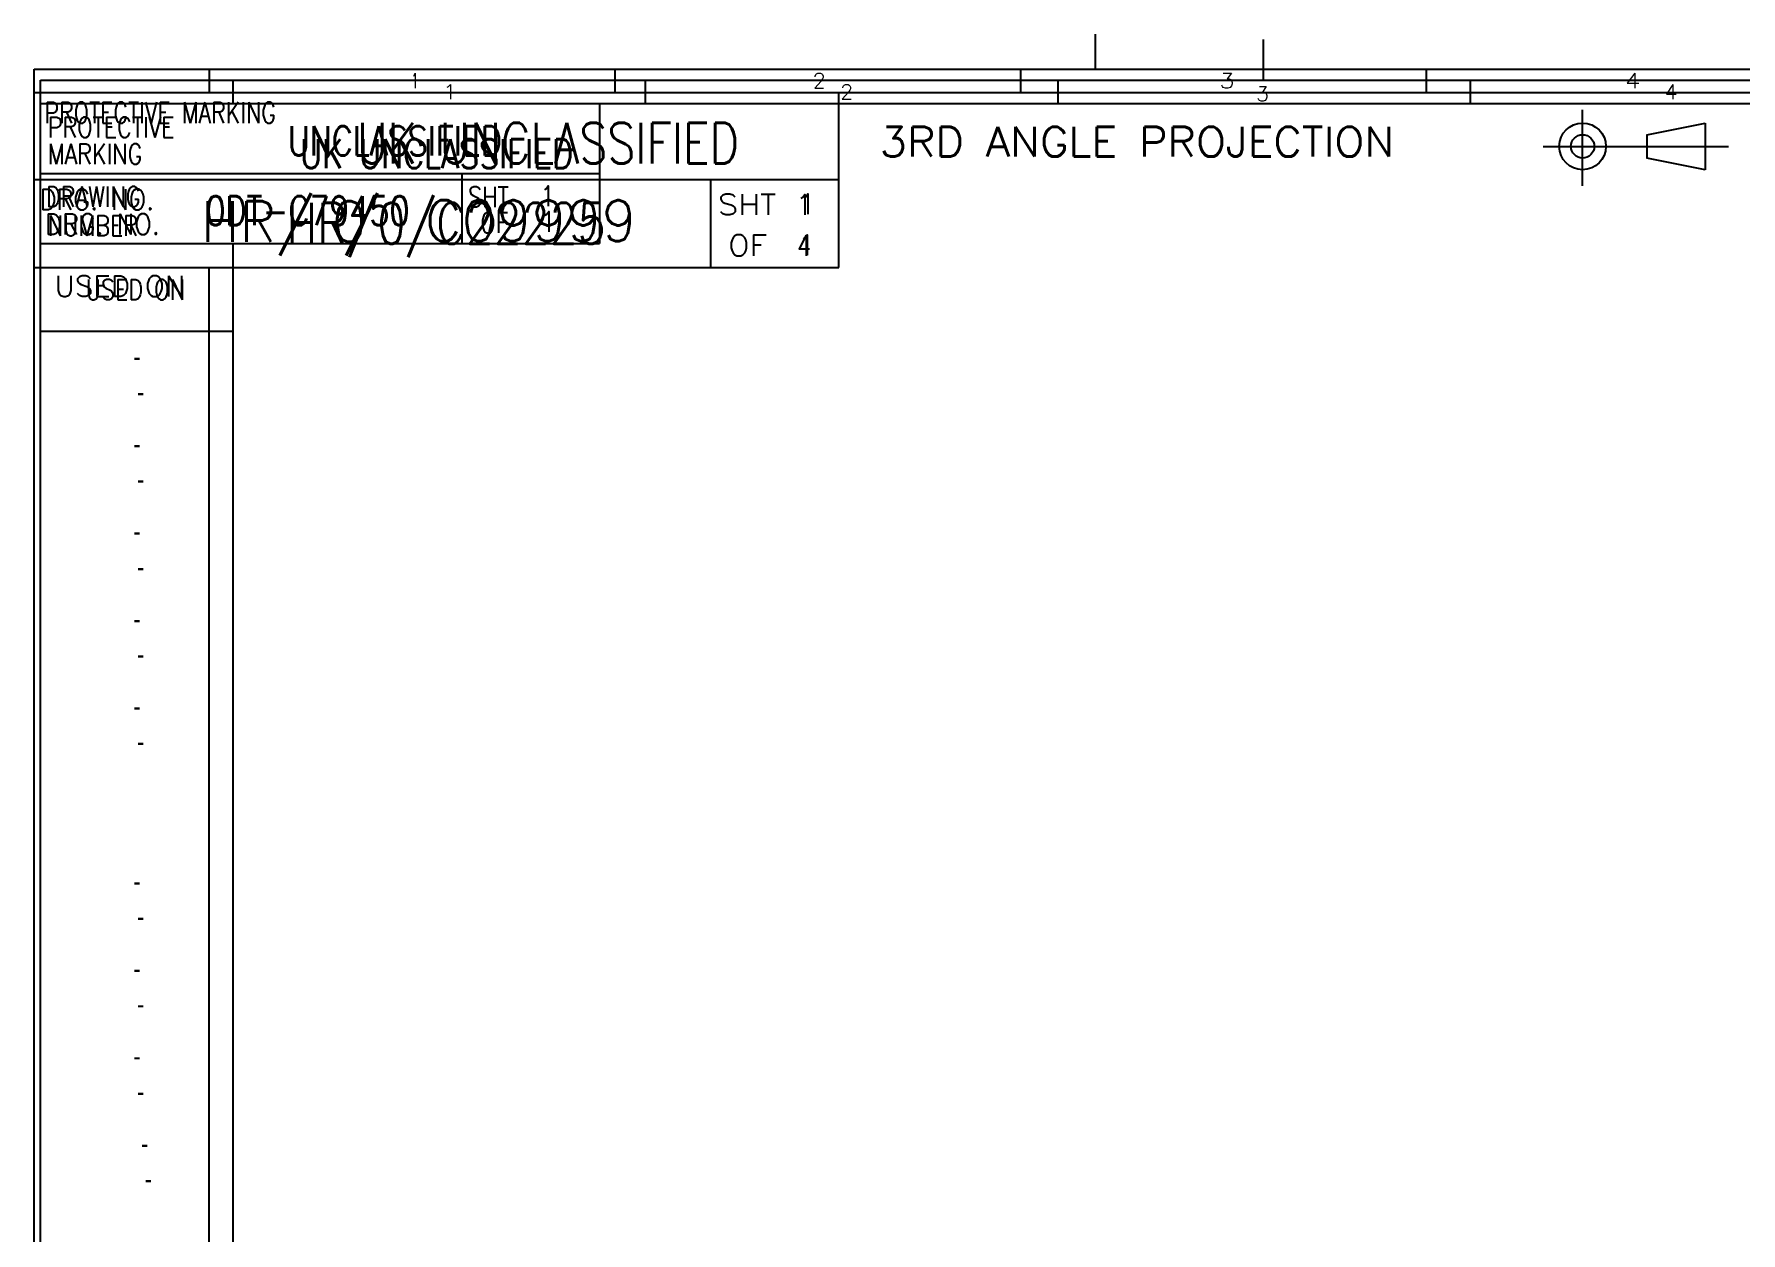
# Model space of a CAD drawing. Header units: millimetres. Extents: x -512 to 1189, y -10 to 841.
# Drawn here: x 10 to 302.6, y 633.4 to 839 of the extents above; entities that cross this region are included whole.
import ezdxf
from ezdxf.enums import TextEntityAlignment as Align

# ---------------------------------------------------------------- set-up
doc = ezdxf.new("R2010")
doc.units = ezdxf.units.MM
for name, color, linetype, lineweight in [('FRAME', 7, 'Continuous', 25), ('FRAME TEXT (THICK)', 7, 'Continuous', 35), ('gen - FRAME', 7, 'Continuous', 9), ('gen - FRAME TEXT (THICK)', 7, 'Continuous', 25), ('gen - FRAME TEXT (THIN)', 7, 'Continuous', 9), ('PTEXT', 1, 'Continuous', 25)]:
    doc.layers.add(name, color=color, linetype=linetype, lineweight=lineweight)
doc.layers.add('PS', color=3, linetype='Continuous')
doc.styles.add('AWE FONT', font='awe-font.shx', dxfattribs={"width": 0.8})
doc.styles.add('ROMANS', font='ROMANS.shx', dxfattribs={"height": 3.5})

# ---------------------------------------------------------------- blocks, each defined once
blk = doc.blocks.new('SB-A0_990-5.2(block)')
at = {"layer": 'FRAME'}
for p, q in [((220.81, 831.08), (220.81, 838.08)), ((11.11, 831.08), (1179.78, 831.08)), ((11.11, 8.8), (11.11, 831.08)), ((44.11, 827.08), (44.11, 831.08)), ((114.84, 827.08), (114.84, 831.08)), ((185.57, 827.08), (185.57, 831.08)), ((256.3, 827.08), (256.3, 831.08)), ((11.11, 827.08), (161.21, 827.08)), ((106.92, 827.08), (106.92, 803.08)), ((106.92, 827.08), (1175.78, 827.08)), ((11.11, 815.08), (106.92, 815.08)), ((83.31, 815.08), (83.31, 803.08)), ((11.11, 803.08), (106.92, 803.08)), ((44.11, 8.8), (44.11, 803.08)), ((11.11, 788.08), (44.11, 788.08))]:
    blk.add_line(p, q, dxfattribs=at)
at = {"layer": 'FRAME', "style": 'ROMANS'}
for s, p in [('1', (80.17, 827.83)), ('2', (148.24, 827.83)), ('3', (219.53, 827.48)), ('4', (289.56, 827.83))]:
    blk.add_text(s, height=2.54, dxfattribs=at).set_placement(p)
at = {"layer": 'FRAME', "style": 'ROMANS', "width": 0.8}
for s, p in [('PROTECTIVE', (12.34, 821.28)), ('MARKING', (12.34, 816.69)), ('DRAWING', (12.04, 809.37)), ('SHT', (84.41, 809.32)), ('NUMBER', (12.31, 804.38)), ('OF', (86.51, 804.89))]:
    blk.add_text(s, height=3.5, dxfattribs=at).set_placement(p)
blk.add_text('USED ON', height=3.5, rotation=0, dxfattribs=at).set_placement((27.34, 793.43), align=Align.CENTER)
at = {"layer": 'FRAME', "style": 'ROMANS', "width": 0.8, "flags": 8}
for tag, p in [('SHEET NUMBER 1', (96.83, 809.48)), ('NUMBER OF SHEETS 1', (96.92, 805.1)), ('SHEET NUMBER 2', (1166.65, 15.81)), ('NUMBER OF SHEETS 2', (1166.65, 10.48))]:
    blk.add_attdef(tag, p, '', height=3.5, dxfattribs=at)
at = {"layer": 'FRAME', "style": 'AWE FONT', "width": 0.8}
for tag, p in [('USED ON 01 - PREFIX', (27.64, 781.98)), ('USED ON 01 - DRG NUMBER', (28.25, 775.9)), ('USED ON 02 - PREFIX', (27.64, 766.98)), ('USED ON 02 - DRG NUMBER', (28.25, 760.9)), ('USED ON 03 - PREFIX', (27.64, 751.98)), ('USED ON 03 - DRG NUMBER', (28.25, 745.9)), ('USED ON 04 - PREFIX', (27.64, 736.98)), ('USED ON 04 - DRG NUMBER', (28.25, 730.9)), ('USED ON 05 - PREFIX', (27.64, 721.98)), ('USED ON 05 - DRG NUMBER', (28.25, 715.9)), ('USED ON 06 - PREFIX', (27.64, 706.98)), ('USED ON 06 - DRG NUMBER', (28.25, 700.9)), ('USED ON 07 - PREFIX', (27.64, 691.98)), ('USED ON 07 - DRG NUMBER', (28.25, 685.9)), ('USED ON 08 - PREFIX', (27.64, 676.98)), ('USED ON 08 - DRG NUMBER', (28.25, 670.9)), ('USED ON 09 - PREFIX', (27.64, 661.98)), ('USED ON 09 - DRG NUMBER', (28.25, 655.9)), ('USED ON 10 - PREFIX', (28.98, 646.98)), ('USED ON 10 - DRG NUMBER', (29.59, 640.9)), ('USED ON 11 - PREFIX', (28.98, 631.98)), ('USED ON 11 - DRG NUMBER', (29.59, 625.9)), ('USED ON 12 - PREFIX', (28.98, 616.98)), ('USED ON 12 - DRG NUMBER', (29.59, 610.9)), ('USED ON 13 - PREFIX', (28.98, 601.98)), ('USED ON 13 - DRG NUMBER', (29.59, 595.9)), ('USED ON 14 - PREFIX', (27.64, 586.98)), ('USED ON 14 - DRG NUMBER', (28.25, 580.9)), ('USED ON 15 - PREFIX', (27.64, 571.98)), ('USED ON 15 - DRG NUMBER', (28.25, 565.9)), ('USED ON 16 - PREFIX', (28.98, 556.98)), ('USED ON 16 - DRG NUMBER', (29.59, 550.9)), ('USED ON 17 - PREFIX', (28.98, 541.98)), ('USED ON 17 - DRG NUMBER', (29.59, 535.9)), ('USED ON 18 - PREFIX', (28.98, 526.98)), ('USED ON 18 - DRG NUMBER', (29.59, 520.9)), ('USED ON 19 - PREFIX', (28.98, 511.98)), ('USED ON 19 - DRG NUMBER', (29.59, 505.9)), ('USED ON 20 - PREFIX', (28.98, 496.98)), ('USED ON 20 - DRG NUMBER', (29.59, 490.9)), ('USED ON 21 - PREFIX', (28.98, 481.98)), ('USED ON 21 - DRG NUMBER', (29.59, 475.9)), ('USED ON 22 - PREFIX', (28.98, 466.98)), ('USED ON 22 - DRG NUMBER', (29.59, 460.9)), ('USED ON 23 - PREFIX', (28.98, 451.98)), ('USED ON 23 - DRG NUMBER', (29.59, 445.9)), ('USED ON 24 - PREFIX', (30.38, 436.98)), ('USED ON 24 - DRG NUMBER', (30.99, 430.9)), ('USED ON 25 - PREFIX', (30.38, 421.98)), ('USED ON 25 - DRG NUMBER', (30.99, 415.9)), ('USED ON 26 - PREFIX', (30.38, 406.98)), ('USED ON 26 - DRG NUMBER', (30.99, 400.9)), ('USED ON 27 - PREFIX', (30.38, 391.98)), ('USED ON 27 - DRG NUMBER', (30.99, 385.9)), ('USED ON 28 - PREFIX', (30.38, 376.98)), ('USED ON 28 - DRG NUMBER', (30.99, 370.9)), ('USED ON 29 - PREFIX', (30.38, 361.98)), ('USED ON 29 - DRG NUMBER', (30.99, 355.9)), ('USED ON 30 - PREFIX', (30.38, 346.98)), ('USED ON 30 - DRG NUMBER', (30.99, 340.9)), ('USED ON 31 - PREFIX', (30.38, 331.98)), ('USED ON 31 - DRG NUMBER', (30.99, 325.9)), ('USED ON 32 - PREFIX', (30.38, 316.98)), ('USED ON 32 - DRG NUMBER', (30.99, 310.9))]:
    blk.add_attdef(tag, text='', height=3.5, dxfattribs=at).set_placement(p, align=Align.CENTER)
at = {"layer": 'FRAME', "style": 'ROMANS', "flags": 8}
blk.add_attdef('COPYRIGHT YEAR', (16.5, 239.12), '', height=2.5, rotation=90, dxfattribs=at)
at = {"layer": 'FRAME', "style": 'ROMANS', "width": 0.8, "flags": 8}
blk.add_attdef('DRAWING OFFICE REF', text='', height=3.5, rotation=90, dxfattribs=at).set_placement((36.28, 151.98), align=Align.CENTER)
for tag, p in [('TEMPORY CAD REF', (7.44, 88.85)), ('CERTIFIED', (18.26, 38.53)), ('CHECKED', (29.52, 38.53)), ('DRAWN', (40.5, 38.53))]:
    blk.add_attdef(tag, p, '', height=3.5, rotation=90, dxfattribs=at)
at = {"layer": 'FRAME', "style": 'ROMANS', "flags": 8}
blk.add_attdef('DRAWING OFFICE ID', (22.98, 119.2), '', height=3.5, dxfattribs=at)
for tag, p in [('DRAWING OFFICE LOCATION', (27.04, 113.03)), ('ESTABLISHMENT (A OR B)', (31.62, 106.36))]:
    blk.add_attdef(tag, text='', height=3.5, dxfattribs=at).set_placement(p, align=Align.CENTER)
at = {"layer": 'FRAME', "flags": 8}
for tag, style, width, p in [('CHANGE NO 7', 'ROMANS', 0.7, (703.55, 62.12)), ('ISSUE 7', 'ROMANS', 0.7, (746.59, 62.23)), ('DATE 7', 'ROMANS', 0.7, (765.02, 62.12)), ('SUB-CONTRACTOR', 'ROMANS', 0.8, (970.76, 56.6)), ('CHANGE NO 6', 'ROMANS', 0.7, (703.55, 54.7)), ('ISSUE 6', 'ROMANS', 0.7, (746.59, 54.81)), ('DATE 6', 'ROMANS', 0.7, (765.02, 54.7)), ('MATERIAL', 'ROMANS', 0.8, (819.01, 49.81)), ('TOLERANCE', 'AWE FONT', 0.8, (887.25, 49.67)), ('CHANGE NO 5', 'ROMANS', 0.7, (703.55, 47.27)), ('ISSUE 5', 'ROMANS', 0.7, (746.59, 47.38)), ('DATE 5', 'ROMANS', 0.7, (765.02, 47.27)), ('RESPONSIBLE AUTHORITY', 'ROMANS', 0.8, (970.76, 41.85)), ('CHANGE NO 4', 'ROMANS', 0.7, (703.55, 39.85)), ('ISSUE 4', 'ROMANS', 0.7, (746.59, 39.96)), ('DATE 4', 'ROMANS', 0.7, (765.02, 39.85)), ('CHANGE NO 3', 'ROMANS', 0.7, (703.55, 32.42)), ('ISSUE 3', 'ROMANS', 0.7, (746.59, 32.53)), ('DATE 3', 'ROMANS', 0.7, (765.02, 32.42)), ('DIMS IN', 'ROMANS', 0.8, (873.53, 26.17)), ('SCALE', 'ROMANS', 0.8, (908.92, 26.16)), ('CHANGE NO 2', 'ROMANS', 0.7, (703.55, 25)), ('ISSUE 2', 'ROMANS', 0.7, (746.59, 25.11)), ('DATE 2', 'ROMANS', 0.7, (765.02, 25)), ('PROTECTIVE FINISH', 'ROMANS', 0.8, (818.5, 20.71)), ('CHANGE NO 1', 'ROMANS', 0.7, (703.55, 17.57)), ('ISSUE 1', 'ROMANS', 0.7, (746.59, 17.68)), ('DATE 1', 'ROMANS', 0.7, (765.02, 17.57)), ('SURFACE TEXTURE', 'ROMANS', 0.8, (892.8, 11.49))]:
    blk.add_attdef(tag, text='', height=3.5, dxfattribs=dict(at, style=style, width=width)).set_placement(p, align=Align.CENTER)
at = {"layer": 'FRAME', "style": 'ROMANS', "width": 0.7, "flags": 8}
blk.add_attdef('CAD REF', text='', height=3.5, dxfattribs=at).set_placement((1173.7, 60.34), align=Align.RIGHT)
at = {"layer": 'FRAME TEXT (THICK)', "style": 'ROMANS', "width": 0.8, "flags": 8}
for tag, p in [('PROTECTIVE MARKING 1', (71.84, 818.19)), ('DRAWING NUMBER 1', (56.87, 806.21)), ('TITLE 1', (1127.7, 42.94)), ('TITLE 2', (1128.41, 38.94)), ('TITLE 3', (1128.41, 35.44)), ('PROTECTIVE MARKING 2', (1139.86, 23.91)), ('DRAWING NUMBER 2', (1126.3, 12.12))]:
    blk.add_attdef(tag, text='', height=5, dxfattribs=at).set_placement(p, align=Align.CENTER)
at = {"layer": 'FRAME TEXT (THICK)', "style": 'ROMANS', "width": 0.7, "flags": 8}
for tag, p in [('SERVICE CODE(S) 1', (1030.07, 64.25)), ('BUILDING(S) COVERED 1', (1065.12, 64.25)), ('SERVICE CODE(S) 2', (1030.42, 56.86)), ('BUILDING(S) COVERED 2', (1065.47, 56.86)), ('SERVICE CODE(S) 3', (1030.42, 49.48)), ('BUILDING(S) COVERED 3', (1065.47, 49.48)), ('SERVICE CODE(S) 4', (1030.48, 42.09)), ('BUILDING(S) COVERED 4', (1065.53, 42.09)), ('SERVICE CODE(S) 5', (1030.42, 34.7)), ('BUILDING(S) COVERED 5', (1065.47, 34.7)), ('SERVICE CODE(S) 6', (1030.42, 27.32)), ('BUILDING(S) COVERED 6', (1065.47, 27.32)), ('SERVICE CODE(S) 7', (1030.42, 19.93)), ('BUILDING(S) COVERED 7', (1065.47, 19.93)), ('SERVICE CODE(S) 8', (1030.42, 12.54)), ('BUILDING(S) COVERED 8', (1065.47, 12.54))]:
    blk.add_attdef(tag, text='', height=3.5, dxfattribs=at).set_placement(p, align=Align.MIDDLE_CENTER)
blk = doc.blocks.new('Border A0')
at = {"layer": 'PS', "linetype": 'Continuous'}
for p, q in [((192, 833), (192, 839)), ((10, 15), (10, 833)), ((10, 833), (1177, 833)), ((40, 833), (40, 829)), ((109.56, 833), (109.56, 829)), ((179.12, 833), (179.12, 829)), ((248.69, 833), (248.69, 829)), ((10, 829), (1177, 829)), ((148, 799), (148, 829)), ((275.5, 813), (275.5, 826)), ((286.5, 821.75), (296.5, 823.75)), ((296.5, 823.75), (296.5, 815.75)), ((268.75, 819.75), (300.5, 819.75)), ((286.5, 821.75), (286.5, 817.75)), ((296.5, 815.75), (286.5, 817.75)), ((148, 814), (10, 814)), ((126, 799), (126, 814)), ((10, 799), (148, 799)), ((40, 15), (40, 799))]:
    blk.add_line(p, q, dxfattribs=at)
for radius in [4, 2]:
    blk.add_circle((275.5, 819.75), radius, dxfattribs=at)
at = {"layer": 'PTEXT', "color": 7, "linetype": 'Continuous', "style": 'ROMANS'}
for s, width, p in [('1', 0.5, (74.75, 829.75)), ('2', 1.011811, (143.5, 829.75)), ('3', 1.181102, (213.25, 829.75)), ('4', 1.220472, (282.75, 829.75))]:
    blk.add_text(s, height=2.54, dxfattribs=dict(at, width=width)).set_placement(p)
at = {"layer": 'PTEXT', "color": 3, "linetype": 'Continuous', "style": 'ROMANS'}
for s, width, p in [('PROTECTIVE MARKING', 0.784589, (11.75, 823.75)), ('SHT', 1.127671, (127.25, 808)), ('DRG. NO.', 0.9027, (11.88, 804.62)), ('OF', 1.093926, (129, 801)), ('USED ON', 1.034871, (13.5, 794))]:
    blk.add_text(s, height=3.556, dxfattribs=dict(at, width=width)).set_placement(p)
at = {"layer": 'PTEXT', "color": 141, "linetype": 'Continuous', "style": 'ROMANS', "width": 1.068897}
blk.add_text('3RD ANGLE PROJECTION', height=5.08, dxfattribs=at).set_placement((155, 818))
at = {"layer": 'PTEXT', "color": 141, "linetype": 'Continuous', "style": 'ROMANS'}
blk.add_text('HR/ /', height=7, dxfattribs=at).set_placement((38.6, 803.36))
at = {"layer": 'PTEXT', "color": 141, "style": 'ROMANS'}
blk.add_text('0', height=7, dxfattribs=at).set_placement((61.05, 803.36))
at = {"layer": 'PTEXT', "color": 141, "style": 'ROMANS', "width": 0.8, "flags": 8}
for tag, p in [('U/L_CLASS', (79, 816)), ('TITLE_1', (1093.5, 57)), ('TITLE_2', (1093.5, 53)), ('TITLE_3', (1093.5, 49)), ('L/R_CLASS', (1093, 31))]:
    blk.add_attdef(tag, text='', height=5, dxfattribs=at).set_placement(p, align=Align.CENTER)
at = {"layer": 'PTEXT', "color": 141, "style": 'ROMANS', "flags": 8}
for tag, p in [('U/L_HR', (77, 803.5)), ('L/R_HR', (1082.5, 19.5))]:
    blk.add_attdef(tag, p, '', height=7, dxfattribs=at)
at = {"layer": 'PTEXT', "color": 3, "style": 'ROMANS', "width": 0.8, "flags": 8}
for tag, p in [('U/L_SHTNO', (142, 808)), ('U/L_NOSHT', (142, 801)), ('BLDG', (21.72, 89.35)), ('EST', (24.84, 84.01)), ('ISSUE8', (113.5, 74.75)), ('ISSUE7', (113.5, 67.75)), ('CERTIFIED', (24.4, 65.39)), ('ISSUE6', (113.5, 60.75)), ('ISSUE5', (113.5, 53.75)), ('ISSUE4', (113.5, 46.75)), ('SCALE', (874.56, 48.76)), ('DIMS_IN', (894.88, 46.53)), ('CHECKED', (24.4, 44.71)), ('ISSUE3', (113.5, 39.75)), ('ISSUE2', (113.5, 32.75)), ('DRAWN', (24.4, 22.84)), ('ISSUE1', (113.5, 25.75)), ('L/R_SHTNO', (1164, 23.5)), ('L/R_NOSHT', (1164, 16.5))]:
    blk.add_attdef(tag, text='', height=3.5, dxfattribs=at).set_placement(p, align=Align.CENTER)
at = {"layer": 'PTEXT', "color": 3, "style": 'ROMANS', "flags": 8}
blk.add_attdef('COPY_DATE', (17.25, 167.49), '', height=2.5, rotation=90, dxfattribs=at)
for tag, p, width in [('DO_NO', (21.57, 94.75), 0.8), ('CHANGE_NO8', (45, 74.75), 0.8), ('DATE8', (84, 74.75), 0.65), ('CHANGE_NO7', (45, 67.75), 0.8), ('DATE7', (84, 67.75), 0.65), ('CHANGE_NO6', (45, 60.75), 0.8), ('DATE6', (84, 60.75), 0.65), ('CHANGE_NO5', (45, 53.75), 0.8), ('DATE5', (84, 53.75), 0.65), ('CHANGE_NO4', (45, 46.75), 0.8), ('DATE4', (84, 46.75), 0.65), ('CHANGE_NO3', (45, 39.75), 0.8), ('DATE3', (84, 39.75), 0.65), ('CHANGE_NO2', (45, 32.75), 0.8), ('DATE2', (84, 32.75), 0.65), ('CHANGE_NO1', (45, 25.75), 0.8), ('DATE1', (84, 25.75), 0.65)]:
    blk.add_attdef(tag, p, '', height=3.5, dxfattribs=dict(at, width=width))
at = {"layer": 'PTEXT', "color": 3, "style": 'ROMANS', "width": 0.8, "flags": 8}
for tag, p in [('PATH_NAME', (1007, 65)), ('DRAW_NAME', (1007, 58.5))]:
    blk.add_attdef(tag, text='', height=3.5, dxfattribs=at).set_placement(p, align=Align.RIGHT)
blk = doc.blocks.new('HR-A0_800-6.1(block)')
at = {"layer": 'gen - FRAME', "linetype": 'Continuous'}
for p, q in [((192, 833), (192, 839)), ((10, 15), (10, 833)), ((10, 833), (1177, 833)), ((40, 833), (40, 829)), ((109.56, 833), (109.56, 829)), ((179.12, 833), (179.12, 829)), ((248.69, 833), (248.69, 829)), ((10, 829), (1177, 829)), ((148, 799), (148, 829)), ((275.5, 813), (275.5, 826)), ((286.5, 821.75), (296.5, 823.75)), ((296.5, 823.75), (296.5, 815.75)), ((268.75, 819.75), (300.5, 819.75)), ((286.5, 821.75), (286.5, 817.75)), ((296.5, 815.75), (286.5, 817.75)), ((148, 814), (10, 814)), ((126, 799), (126, 814)), ((10, 799), (148, 799)), ((40, 15), (40, 799))]:
    blk.add_line(p, q, dxfattribs=at)
for radius in [4, 2]:
    blk.add_circle((275.5, 819.75), radius, dxfattribs=at)
at = {"layer": 'gen - FRAME', "linetype": 'Continuous', "style": 'ROMANS'}
for s, height, width, p in [('1', 2.54, 0.5, (74.75, 829.75)), ('2', 2.54, 1.011811, (143.5, 829.75)), ('3', 2.54, 1.181102, (213.25, 829.75)), ('4', 2.54, 1.220472, (282.75, 829.75)), ('PROTECTIVE MARKING', 3.556, 0.784589, (11.75, 823.75)), ('3RD ANGLE PROJECTION', 5.08, 1.068897, (155, 818)), ('DRG. NO.', 3.556, 0.9027, (10.93, 808.86)), ('SHT', 3.556, 1.127671, (127.25, 808)), ('OF', 3.556, 1.093926, (129, 801)), ('USED ON', 3.556, 1.034871, (13.5, 794))]:
    blk.add_text(s, height=height, dxfattribs=dict(at, width=width)).set_placement(p)
at = {"layer": 'gen - FRAME TEXT (THICK)', "style": 'ROMANS', "width": 0.8, "flags": 8}
for tag, height, p in [('PROTECTIVE MARKING 1', 7, (98.09, 816.81)), ('DRAWING NUMBER 1', 7, (80.62, 803.05)), ('TITLE 1', 5, (1099.6, 58.94)), ('TITLE 2', 5, (1100.17, 55.99)), ('TITLE 3', 5, (1100.17, 50.99)), ('PROTECTIVE MARKING 2', 7, (1116.07, 32.07)), ('DRAWING NUMBER 2', 7, (1089.5, 18.44))]:
    blk.add_attdef(tag, text='', height=height, dxfattribs=at).set_placement(p, align=Align.CENTER)
at = {"layer": 'gen - FRAME TEXT (THIN)', "style": 'ROMANS', "flags": 8}
for tag, width, p in [('SHEET NUMBER 1', 0.8, (142.54, 808.1)), ('NUMBER OF SHEETS 1', 0.8, (142.41, 801.07)), ('DRAWING OFFICE LOCATION', 0.8, (26.53, 89.37)), ('CHANGE NO 8', 0.8, (60.86, 74.45)), ('DATE 8', 0.6, (93.43, 74.51)), ('ISSUE 8', 0.8, (113.66, 74.51)), ('MP 8', 0.8, (130.22, 74.62)), ('CHANGE NO 7', 0.8, (60.86, 67.45)), ('DATE 7', 0.6, (93.43, 67.51)), ('ISSUE 7', 0.8, (113.66, 67.51)), ('MP 7', 0.8, (130.22, 67.62)), ('CHANGE NO 6', 0.8, (60.86, 60.45)), ('DATE 6', 0.6, (93.43, 60.51)), ('ISSUE 6', 0.8, (113.66, 60.51)), ('MP 6', 0.8, (130.22, 60.62)), ('CHANGE NO 5', 0.8, (60.86, 53.45)), ('DATE 5', 0.6, (93.43, 53.51)), ('ISSUE 5', 0.8, (113.66, 53.51)), ('MP 5', 0.8, (130.22, 53.62)), ('CHANGE NO 4', 0.8, (60.86, 46.45)), ('DATE 4', 0.6, (93.43, 46.51)), ('ISSUE 4', 0.8, (113.66, 46.51)), ('MP 4', 0.8, (130.22, 46.62)), ('SCALE', 0.8, (874.67, 48.59)), ('DIMS IN', 0.8, (893.99, 46.66)), ('CONTRACTOR DRAWING NO', 0.8, (976.19, 48.31)), ('CHANGE NO 3', 0.8, (60.86, 39.45)), ('DATE 3', 0.6, (93.43, 39.51)), ('ISSUE 3', 0.8, (113.66, 39.51)), ('MP 3', 0.8, (130.22, 39.62)), ('CHANGE NO 2', 0.8, (60.86, 32.45)), ('DATE 2', 0.6, (93.43, 32.51)), ('ISSUE 2', 0.8, (113.66, 32.51)), ('MP 2', 0.8, (130.22, 32.62)), ('RESPONSIBLE AUTHORITY', 0.8, (976.28, 34.2)), ('MP 1', 0.8, (129.88, 25.79)), ('TOLERANCE', 0.8, (877.55, 25.95)), ('CHANGE NO 1', 0.8, (60.86, 25.45)), ('DATE 1', 0.6, (93.1, 25.68)), ('ISSUE 1', 0.8, (113.32, 25.68)), ('SHEET NUMBER 2', 0.8, (1166.27, 23.86)), ('NUMBER OF SHEETS 2', 0.8, (1166.27, 17.09))]:
    blk.add_attdef(tag, text='', height=3.5, dxfattribs=dict(at, width=width)).set_placement(p, align=Align.CENTER)
at = {"layer": 'gen - FRAME TEXT (THIN)', "style": 'ROMANS', "width": 0.8, "flags": 8}
blk.add_attdef('COPYRIGHT YEAR', (14.95, 168.43), '', height=2.5, rotation=90, dxfattribs=at)
for tag, p, height in [('DRAWING OFFICE ID', (22.07, 94.78), 3.5), ('ESTABLISHMENT (A OR B)', (23.55, 83.88), 3.5), ('ESTD MASS', (871.13, 61.47), 3.5), ('MATERIAL', (745.15, 52.43), 3.5), ('PROTECTIVE FINISH', (745.49, 32.27), 3.5), ('SURFACE TEXTURE', (745.27, 17.68), 3.5), ('TEMPORY CAD REF', (96.19, 8.85), 3)]:
    blk.add_attdef(tag, p, '', height=height, dxfattribs=at)
at = {"layer": 'gen - FRAME TEXT (THIN)', "style": 'ROMANS', "width": 0.7, "flags": 8}
for tag, rotation, p in [('CERTIFIED', 34.7848, (25.13, 67.66)), ('CHECKED', 35.5144, (25.32, 47.07)), ('DRAWN', 38.0231, (25.54, 24.91))]:
    blk.add_attdef(tag, text='', height=3, rotation=rotation, dxfattribs=at).set_placement(p, align=Align.CENTER)
at = {"layer": 'gen - FRAME TEXT (THIN)', "style": 'ROMANS', "width": 0.8, "flags": 8}
for tag, p in [('CAD REF (PATH)', (1008.28, 64.76)), ('CAD REF (FILE NAME)', (1008.28, 58.71))]:
    blk.add_attdef(tag, text='', height=3.5, dxfattribs=at).set_placement(p, align=Align.RIGHT)
blk = doc.blocks.new('SB-A0_990-5 2(block)')
at = {"layer": 'FRAME'}
for p, q in [((220.81, 831.08), (220.81, 838.08)), ((11.11, 831.08), (1179.78, 831.08)), ((11.11, 8.8), (11.11, 831.08)), ((44.11, 827.08), (44.11, 831.08)), ((114.84, 827.08), (114.84, 831.08)), ((185.57, 827.08), (185.57, 831.08)), ((256.3, 827.08), (256.3, 831.08)), ((11.11, 827.08), (161.21, 827.08)), ((106.92, 827.08), (106.92, 803.08)), ((106.92, 827.08), (1175.78, 827.08)), ((11.11, 815.08), (106.92, 815.08)), ((83.31, 815.08), (83.31, 803.08)), ((11.11, 803.08), (106.92, 803.08)), ((44.11, 8.8), (44.11, 803.08)), ((11.11, 788.08), (44.11, 788.08))]:
    blk.add_line(p, q, dxfattribs=at)
at = {"layer": 'FRAME', "style": 'ROMANS'}
for s, p in [('1', (80.17, 827.83)), ('2', (148.24, 827.83)), ('3', (219.53, 827.48)), ('4', (289.56, 827.83))]:
    blk.add_text(s, height=2.54, dxfattribs=at).set_placement(p)
at = {"layer": 'FRAME', "style": 'ROMANS', "width": 0.8}
for s, p in [('PROTECTIVE', (12.34, 821.28)), ('MARKING', (12.34, 816.69)), ('DRAWING', (12.04, 809.37)), ('SHT', (84.41, 809.32)), ('NUMBER', (12.31, 804.38)), ('OF', (86.51, 804.89))]:
    blk.add_text(s, height=3.5, dxfattribs=at).set_placement(p)
blk.add_text('USED ON', height=3.5, rotation=0, dxfattribs=at).set_placement((27.34, 793.43), align=Align.CENTER)
at = {"layer": 'FRAME', "style": 'ROMANS', "width": 0.8, "flags": 8}
for tag, p in [('SHEET NUMBER 1', (96.83, 809.48)), ('NUMBER OF SHEETS 1', (96.92, 805.1)), ('SHEET NUMBER 2', (1166.65, 15.81)), ('NUMBER OF SHEETS 2', (1166.65, 10.48))]:
    blk.add_attdef(tag, p, '', height=3.5, dxfattribs=at)
at = {"layer": 'FRAME', "style": 'AWE FONT', "width": 0.8}
for tag, p in [('USED ON 01 - PREFIX', (27.64, 781.98)), ('USED ON 01 - DRG NUMBER', (28.25, 775.9)), ('USED ON 02 - PREFIX', (27.64, 766.98)), ('USED ON 02 - DRG NUMBER', (28.25, 760.9)), ('USED ON 03 - PREFIX', (27.64, 751.98)), ('USED ON 03 - DRG NUMBER', (28.25, 745.9)), ('USED ON 04 - PREFIX', (27.64, 736.98)), ('USED ON 04 - DRG NUMBER', (28.25, 730.9)), ('USED ON 05 - PREFIX', (27.64, 721.98)), ('USED ON 05 - DRG NUMBER', (28.25, 715.9)), ('USED ON 06 - PREFIX', (27.64, 706.98)), ('USED ON 06 - DRG NUMBER', (28.25, 700.9)), ('USED ON 07 - PREFIX', (27.64, 691.98)), ('USED ON 07 - DRG NUMBER', (28.25, 685.9)), ('USED ON 08 - PREFIX', (27.64, 676.98)), ('USED ON 08 - DRG NUMBER', (28.25, 670.9)), ('USED ON 09 - PREFIX', (27.64, 661.98)), ('USED ON 09 - DRG NUMBER', (28.25, 655.9)), ('USED ON 10 - PREFIX', (28.98, 646.98)), ('USED ON 10 - DRG NUMBER', (29.59, 640.9)), ('USED ON 11 - PREFIX', (28.98, 631.98)), ('USED ON 11 - DRG NUMBER', (29.59, 625.9)), ('USED ON 12 - PREFIX', (28.98, 616.98)), ('USED ON 12 - DRG NUMBER', (29.59, 610.9)), ('USED ON 13 - PREFIX', (28.98, 601.98)), ('USED ON 13 - DRG NUMBER', (29.59, 595.9)), ('USED ON 14 - PREFIX', (27.64, 586.98)), ('USED ON 14 - DRG NUMBER', (28.25, 580.9)), ('USED ON 15 - PREFIX', (27.64, 571.98)), ('USED ON 15 - DRG NUMBER', (28.25, 565.9)), ('USED ON 16 - PREFIX', (28.98, 556.98)), ('USED ON 16 - DRG NUMBER', (29.59, 550.9)), ('USED ON 17 - PREFIX', (28.98, 541.98)), ('USED ON 17 - DRG NUMBER', (29.59, 535.9)), ('USED ON 18 - PREFIX', (28.98, 526.98)), ('USED ON 18 - DRG NUMBER', (29.59, 520.9)), ('USED ON 19 - PREFIX', (28.98, 511.98)), ('USED ON 19 - DRG NUMBER', (29.59, 505.9)), ('USED ON 20 - PREFIX', (28.98, 496.98)), ('USED ON 20 - DRG NUMBER', (29.59, 490.9)), ('USED ON 21 - PREFIX', (28.98, 481.98)), ('USED ON 21 - DRG NUMBER', (29.59, 475.9)), ('USED ON 22 - PREFIX', (28.98, 466.98)), ('USED ON 22 - DRG NUMBER', (29.59, 460.9)), ('USED ON 23 - PREFIX', (28.98, 451.98)), ('USED ON 23 - DRG NUMBER', (29.59, 445.9)), ('USED ON 24 - PREFIX', (30.38, 436.98)), ('USED ON 24 - DRG NUMBER', (30.99, 430.9)), ('USED ON 25 - PREFIX', (30.38, 421.98)), ('USED ON 25 - DRG NUMBER', (30.99, 415.9)), ('USED ON 26 - PREFIX', (30.38, 406.98)), ('USED ON 26 - DRG NUMBER', (30.99, 400.9)), ('USED ON 27 - PREFIX', (30.38, 391.98)), ('USED ON 27 - DRG NUMBER', (30.99, 385.9)), ('USED ON 28 - PREFIX', (30.38, 376.98)), ('USED ON 28 - DRG NUMBER', (30.99, 370.9)), ('USED ON 29 - PREFIX', (30.38, 361.98)), ('USED ON 29 - DRG NUMBER', (30.99, 355.9)), ('USED ON 30 - PREFIX', (30.38, 346.98)), ('USED ON 30 - DRG NUMBER', (30.99, 340.9)), ('USED ON 31 - PREFIX', (30.38, 331.98)), ('USED ON 31 - DRG NUMBER', (30.99, 325.9)), ('USED ON 32 - PREFIX', (30.38, 316.98)), ('USED ON 32 - DRG NUMBER', (30.99, 310.9))]:
    blk.add_attdef(tag, text='', height=3.5, dxfattribs=at).set_placement(p, align=Align.CENTER)
at = {"layer": 'FRAME', "style": 'ROMANS', "flags": 8}
blk.add_attdef('COPYRIGHT YEAR', (16.5, 239.12), '', height=2.5, rotation=90, dxfattribs=at)
at = {"layer": 'FRAME', "style": 'ROMANS', "width": 0.8, "flags": 8}
blk.add_attdef('DRAWING OFFICE REF', text='', height=3.5, rotation=90, dxfattribs=at).set_placement((36.28, 151.98), align=Align.CENTER)
for tag, p in [('TEMPORY CAD REF', (7.44, 88.85)), ('CERTIFIED', (18.26, 38.53)), ('CHECKED', (29.52, 38.53)), ('DRAWN', (40.5, 38.53))]:
    blk.add_attdef(tag, p, '', height=3.5, rotation=90, dxfattribs=at)
at = {"layer": 'FRAME', "style": 'ROMANS', "flags": 8}
blk.add_attdef('DRAWING OFFICE ID', (22.98, 119.2), '', height=3.5, dxfattribs=at)
for tag, p in [('DRAWING OFFICE LOCATION', (27.04, 113.03)), ('ESTABLISHMENT (A OR B)', (31.62, 106.36))]:
    blk.add_attdef(tag, text='', height=3.5, dxfattribs=at).set_placement(p, align=Align.CENTER)
at = {"layer": 'FRAME', "flags": 8}
for tag, style, width, p in [('CHANGE NO 7', 'ROMANS', 0.7, (703.55, 62.12)), ('ISSUE 7', 'ROMANS', 0.7, (746.59, 62.23)), ('DATE 7', 'ROMANS', 0.7, (765.02, 62.12)), ('SUB-CONTRACTOR', 'ROMANS', 0.8, (970.76, 56.6)), ('CHANGE NO 6', 'ROMANS', 0.7, (703.55, 54.7)), ('ISSUE 6', 'ROMANS', 0.7, (746.59, 54.81)), ('DATE 6', 'ROMANS', 0.7, (765.02, 54.7)), ('MATERIAL', 'ROMANS', 0.8, (819.01, 49.81)), ('TOLERANCE', 'AWE FONT', 0.8, (887.25, 49.67)), ('CHANGE NO 5', 'ROMANS', 0.7, (703.55, 47.27)), ('ISSUE 5', 'ROMANS', 0.7, (746.59, 47.38)), ('DATE 5', 'ROMANS', 0.7, (765.02, 47.27)), ('RESPONSIBLE AUTHORITY', 'ROMANS', 0.8, (970.76, 41.85)), ('CHANGE NO 4', 'ROMANS', 0.7, (703.55, 39.85)), ('ISSUE 4', 'ROMANS', 0.7, (746.59, 39.96)), ('DATE 4', 'ROMANS', 0.7, (765.02, 39.85)), ('CHANGE NO 3', 'ROMANS', 0.7, (703.55, 32.42)), ('ISSUE 3', 'ROMANS', 0.7, (746.59, 32.53)), ('DATE 3', 'ROMANS', 0.7, (765.02, 32.42)), ('DIMS IN', 'ROMANS', 0.8, (873.53, 26.17)), ('SCALE', 'ROMANS', 0.8, (908.92, 26.16)), ('CHANGE NO 2', 'ROMANS', 0.7, (703.55, 25)), ('ISSUE 2', 'ROMANS', 0.7, (746.59, 25.11)), ('DATE 2', 'ROMANS', 0.7, (765.02, 25)), ('PROTECTIVE FINISH', 'ROMANS', 0.8, (818.5, 20.71)), ('CHANGE NO 1', 'ROMANS', 0.7, (703.55, 17.57)), ('ISSUE 1', 'ROMANS', 0.7, (746.59, 17.68)), ('DATE 1', 'ROMANS', 0.7, (765.02, 17.57)), ('SURFACE TEXTURE', 'ROMANS', 0.8, (892.8, 11.49))]:
    blk.add_attdef(tag, text='', height=3.5, dxfattribs=dict(at, style=style, width=width)).set_placement(p, align=Align.CENTER)
at = {"layer": 'FRAME', "style": 'ROMANS', "width": 0.7, "flags": 8}
blk.add_attdef('CAD REF', text='', height=3.5, dxfattribs=at).set_placement((1173.7, 60.34), align=Align.RIGHT)
at = {"layer": 'FRAME TEXT (THICK)', "style": 'ROMANS', "width": 0.8, "flags": 8}
for tag, p in [('PROTECTIVE MARKING 1', (71.84, 818.19)), ('DRAWING NUMBER 1', (56.87, 806.21)), ('TITLE 1', (1127.7, 42.94)), ('TITLE 2', (1128.41, 38.94)), ('TITLE 3', (1128.41, 35.44)), ('PROTECTIVE MARKING 2', (1139.86, 23.91)), ('DRAWING NUMBER 2', (1126.3, 12.12))]:
    blk.add_attdef(tag, text='', height=5, dxfattribs=at).set_placement(p, align=Align.CENTER)
at = {"layer": 'FRAME TEXT (THICK)', "style": 'ROMANS', "width": 0.7, "flags": 8}
for tag, p in [('SERVICE CODE(S) 1', (1030.07, 64.25)), ('BUILDING(S) COVERED 1', (1065.12, 64.25)), ('SERVICE CODE(S) 2', (1030.42, 56.86)), ('BUILDING(S) COVERED 2', (1065.47, 56.86)), ('SERVICE CODE(S) 3', (1030.42, 49.48)), ('BUILDING(S) COVERED 3', (1065.47, 49.48)), ('SERVICE CODE(S) 4', (1030.48, 42.09)), ('BUILDING(S) COVERED 4', (1065.53, 42.09)), ('SERVICE CODE(S) 5', (1030.42, 34.7)), ('BUILDING(S) COVERED 5', (1065.47, 34.7)), ('SERVICE CODE(S) 6', (1030.42, 27.32)), ('BUILDING(S) COVERED 6', (1065.47, 27.32)), ('SERVICE CODE(S) 7', (1030.42, 19.93)), ('BUILDING(S) COVERED 7', (1065.47, 19.93)), ('SERVICE CODE(S) 8', (1030.42, 12.54)), ('BUILDING(S) COVERED 8', (1065.47, 12.54))]:
    blk.add_attdef(tag, text='', height=3.5, dxfattribs=at).set_placement(p, align=Align.MIDDLE_CENTER)

msp = doc.modelspace()

# ---------------------------------------------------------------- block references
msp.add_blockref('SB-A0_990-5.2(block)', (0, 0))
ref = msp.add_blockref('HR-A0_800-6.1(block)', (0, 0))
ref.add_attrib('PROTECTIVE MARKING 1', 'UK UNCLASSIFIED', dxfattribs={"layer": 'gen - FRAME TEXT (THICK)', "height": 7, "style": 'ROMANS', "width": 0.8}).set_placement((98.09, 816.81), align=Align.CENTER)
ref.add_attrib('DRAWING NUMBER 1', 'HR/0/C22225', dxfattribs={"layer": 'gen - FRAME TEXT (THICK)', "height": 7, "style": 'ROMANS', "width": 0.8}).set_placement((80.62, 803.05), align=Align.CENTER)
ref.add_attrib('SHEET NUMBER 1', '1', dxfattribs={"layer": 'gen - FRAME TEXT (THIN)', "height": 3.5, "style": 'ROMANS', "width": 0.8}).set_placement((142.54, 808.1), align=Align.CENTER)
ref.add_attrib('NUMBER OF SHEETS 1', '1', dxfattribs={"layer": 'gen - FRAME TEXT (THIN)', "height": 3.5, "style": 'ROMANS', "width": 0.8}).set_placement((142.41, 801.07), align=Align.CENTER)
ref = msp.add_blockref('SB-A0_990-5 2(block)', (0, 0))
ref.add_attrib('PROTECTIVE MARKING 1', 'UNCLASSIFIED', dxfattribs={"layer": 'FRAME TEXT (THICK)', "height": 5, "style": 'ROMANS', "width": 0.8, "flags": 8}).set_placement((71.84, 818.19), align=Align.CENTER)
ref.add_attrib('DRAWING NUMBER 1', '0DT-C79450', dxfattribs={"layer": 'FRAME TEXT (THICK)', "height": 5, "style": 'ROMANS', "width": 0.8, "flags": 8}).set_placement((56.87, 806.21), align=Align.CENTER)
ref.add_attrib('SHEET NUMBER 1', '1', (96.83, 809.48), dxfattribs={"layer": 'FRAME', "height": 3.5, "style": 'ROMANS', "width": 0.8, "flags": 8})
ref.add_attrib('NUMBER OF SHEETS 1', '1', (96.92, 805.1), dxfattribs={"layer": 'FRAME', "height": 3.5, "style": 'ROMANS', "width": 0.8, "flags": 8})
ref.add_attrib('USED ON 01 - PREFIX', '-', dxfattribs={"layer": 'FRAME', "height": 3.5, "style": 'AWE FONT', "width": 0.8}).set_placement((27.64, 781.98), align=Align.CENTER)
ref.add_attrib('USED ON 01 - DRG NUMBER', '-', dxfattribs={"layer": 'FRAME', "height": 3.5, "style": 'AWE FONT', "width": 0.8}).set_placement((28.25, 775.9), align=Align.CENTER)
ref.add_attrib('USED ON 02 - PREFIX', '-', dxfattribs={"layer": 'FRAME', "height": 3.5, "style": 'AWE FONT', "width": 0.8}).set_placement((27.64, 766.98), align=Align.CENTER)
ref.add_attrib('USED ON 02 - DRG NUMBER', '-', dxfattribs={"layer": 'FRAME', "height": 3.5, "style": 'AWE FONT', "width": 0.8}).set_placement((28.25, 760.9), align=Align.CENTER)
ref.add_attrib('USED ON 03 - PREFIX', '-', dxfattribs={"layer": 'FRAME', "height": 3.5, "style": 'AWE FONT', "width": 0.8}).set_placement((27.64, 751.98), align=Align.CENTER)
ref.add_attrib('USED ON 03 - DRG NUMBER', '-', dxfattribs={"layer": 'FRAME', "height": 3.5, "style": 'AWE FONT', "width": 0.8}).set_placement((28.25, 745.9), align=Align.CENTER)
ref.add_attrib('USED ON 04 - PREFIX', '-', dxfattribs={"layer": 'FRAME', "height": 3.5, "style": 'AWE FONT', "width": 0.8}).set_placement((27.64, 736.98), align=Align.CENTER)
ref.add_attrib('USED ON 04 - DRG NUMBER', '-', dxfattribs={"layer": 'FRAME', "height": 3.5, "style": 'AWE FONT', "width": 0.8}).set_placement((28.25, 730.9), align=Align.CENTER)
ref.add_attrib('USED ON 05 - PREFIX', '-', dxfattribs={"layer": 'FRAME', "height": 3.5, "style": 'AWE FONT', "width": 0.8}).set_placement((27.64, 721.98), align=Align.CENTER)
ref.add_attrib('USED ON 05 - DRG NUMBER', '-', dxfattribs={"layer": 'FRAME', "height": 3.5, "style": 'AWE FONT', "width": 0.8}).set_placement((28.25, 715.9), align=Align.CENTER)
ref.add_attrib('USED ON 07 - PREFIX', '-', dxfattribs={"layer": 'FRAME', "height": 3.5, "style": 'AWE FONT', "width": 0.8}).set_placement((27.64, 691.98), align=Align.CENTER)
ref.add_attrib('USED ON 07 - DRG NUMBER', '-', dxfattribs={"layer": 'FRAME', "height": 3.5, "style": 'AWE FONT', "width": 0.8}).set_placement((28.25, 685.9), align=Align.CENTER)
ref.add_attrib('USED ON 08 - PREFIX', '-', dxfattribs={"layer": 'FRAME', "height": 3.5, "style": 'AWE FONT', "width": 0.8}).set_placement((27.64, 676.98), align=Align.CENTER)
ref.add_attrib('USED ON 08 - DRG NUMBER', '-', dxfattribs={"layer": 'FRAME', "height": 3.5, "style": 'AWE FONT', "width": 0.8}).set_placement((28.25, 670.9), align=Align.CENTER)
ref.add_attrib('USED ON 09 - PREFIX', '-', dxfattribs={"layer": 'FRAME', "height": 3.5, "style": 'AWE FONT', "width": 0.8}).set_placement((27.64, 661.98), align=Align.CENTER)
ref.add_attrib('USED ON 09 - DRG NUMBER', '-', dxfattribs={"layer": 'FRAME', "height": 3.5, "style": 'AWE FONT', "width": 0.8}).set_placement((28.25, 655.9), align=Align.CENTER)
ref.add_attrib('USED ON 10 - PREFIX', '-', dxfattribs={"layer": 'FRAME', "height": 3.5, "style": 'AWE FONT', "width": 0.8}).set_placement((28.98, 646.98), align=Align.CENTER)
ref.add_attrib('USED ON 10 - DRG NUMBER', '-', dxfattribs={"layer": 'FRAME', "height": 3.5, "style": 'AWE FONT', "width": 0.8}).set_placement((29.59, 640.9), align=Align.CENTER)
at = {"layer": 'PS'}
ref = msp.add_blockref('Border A0', (0, 0), dxfattribs=at)
ref.add_attrib('U/L_SHTNO', '1', dxfattribs={"layer": 'PTEXT', "color": 3, "height": 3.5, "style": 'ROMANS', "width": 0.8}).set_placement((142, 808), align=Align.CENTER)
ref.add_attrib('U/L_NOSHT', '4', dxfattribs={"layer": 'PTEXT', "color": 3, "height": 3.5, "style": 'ROMANS', "width": 0.8}).set_placement((142, 801), align=Align.CENTER)
ref.add_attrib('U/L_CLASS', 'UK UNCLASSIFIED', dxfattribs={"layer": 'PTEXT', "color": 141, "height": 5, "style": 'ROMANS', "width": 0.8}).set_placement((79, 816), align=Align.CENTER)
ref.add_attrib('U/L_HR', 'C09999', (77, 803.5), dxfattribs={"layer": 'PTEXT', "color": 141, "height": 7, "style": 'ROMANS'})

doc.saveas('drawing.dxf')
